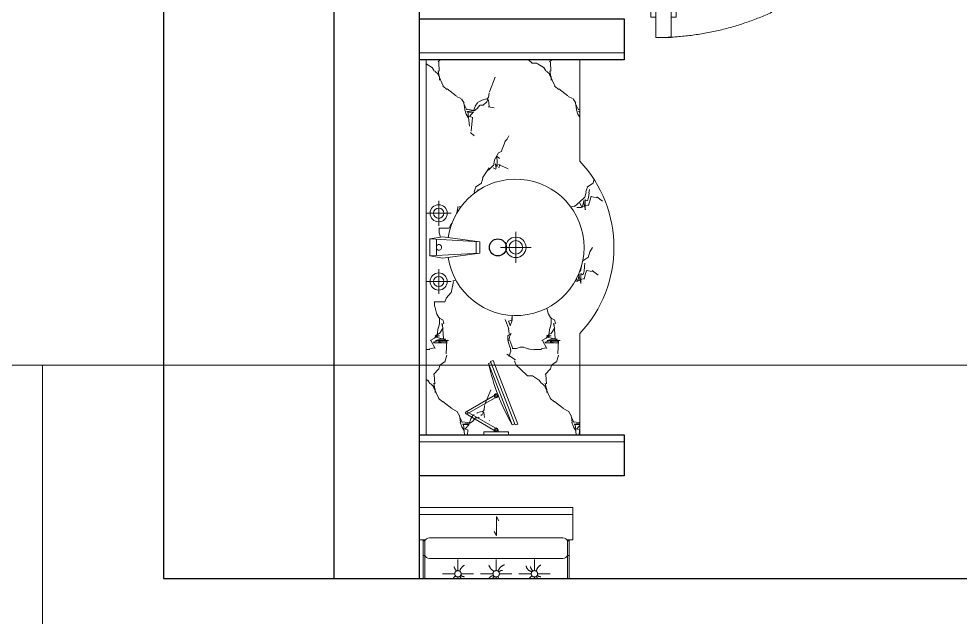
# Model space of a CAD drawing. Header units: millimetres. Extents: x 3162 to 221128, y -144913 to 11496.
# Drawn here: x 37619 to 40378, y -39671 to -37917 of the extents above; entities that cross this region are included whole.
import ezdxf
from ezdxf.xclip import XClip

# ---------------------------------------------------------------- set-up
doc = ezdxf.new("R2010")
doc.units = ezdxf.units.MM
doc.header["$LTSCALE"] = 10
doc.header["$XCLIPFRAME"] = 2
for name, pattern in [('ACAD_ISO03W100', [30, 12, -18]), ('DASH', [8.89, 6.35, -2.54]), ('DOTE', [61.468, 50.8, -5.08, 0.508, -5.08]), ('HIDDEN', [9.525, 6.35, -3.175])]:
    doc.linetypes.add(name, pattern=pattern)
for name, color, linetype, lineweight in [('Drawing【图框、表格】', 150, 'Continuous', 0), ('FC-Doorsill【门槛线】', 8, 'Continuous', 0), ('FF-Complete【墙体完成线】', 6, 'Continuous', 0), ('FF-Door【门】', 51, 'Continuous', 0), ('FF-FIXT【洁具】', 31, 'Continuous', 0), ('FF-MT【门套】', 20, 'Continuous', 0), ('FF-【活动成品家具】', 51, 'Continuous', 0), ('Hidden【虚线】', 136, 'DASH', 0)]:
    doc.layers.add(name, color=color, linetype=linetype, lineweight=lineweight)
for name, color, linetype in [('SYMBOL【符号】', 136, 'Continuous'), ('WALL_NEW【新建墙体】', 4, 'Continuous'), ('WALL【墙体】', 7, 'Continuous')]:
    doc.layers.add(name, color=color, linetype=linetype)

# ---------------------------------------------------------------- blocks, each defined once
blk = doc.blocks.new('贵妃椅22')
for p, q in [((100, 0), (100, 600)), ((100, 600), (228.7, 600)), ((127.1, 600), (127.1, 0)), ((228.7, 600), (228.7, 585)), ((1350, 600), (1223.7, 600)), ((1223.7, 585), (1223.7, 600)), ((1322.9, 600), (1322.9, 0)), ((1350, 0), (1350, 600)), ((228.7, 585), (228.7, 585)), ((228.7, 585), (825, 585)), ((228.7, 585), (228.7, 576)), ((234, 579), (287.5, 579)), ((244.8, 579), (825, 579)), ((1223.7, 585), (825, 585)), ((1164.9, 579), (825, 579)), ((1218.4, 579), (1164.9, 579)), ((1223.7, 585), (1223.7, 585)), ((1223.7, 585), (1223.7, 576)), ((243.4, 15), (825, 15)), ((244.8, 21), (825, 21)), ((1164.9, 21), (825, 21)), ((1223.7, 15), (825, 15)), ((1218.2, 21), (1164.9, 21)), ((1223.7, 24), (1223.7, 15)), ((1223.7, 15), (1223.7, 0)), ((100, 0), (228.7, 0)), ((1350, 0), (1223.7, 0))]:
    blk.add_line(p, q)
at = {"color": 8, "ltscale": 150}
for p, q in [((220.9, 39.5), (220.9, 560.5)), ((300.9, 39.5), (300.9, 560.5)), ((1151.5, 39.5), (1151.5, 560.5)), ((1231.6, 39.5), (1231.6, 560.5)), ((158.9, 307.5), (142.9, 298.6)), ((142.9, 298.6), (208.4, 298.6)), ((208.4, 298.6), (192.4, 289.7)), ((1256.3, 307.5), (1240.3, 298.6)), ((1240.3, 298.6), (1314.6, 298.6)), ((1314.6, 298.6), (1298.6, 289.7))]:
    blk.add_line(p, q, dxfattribs=at)
at = {"color": 8, "linetype": 'HIDDEN', "ltscale": 150}
for p, q in [((361.2, 462), (361.2, 510.4)), ((543.7, 462), (543.7, 510.4)), ((726.2, 462), (726.2, 510.4)), ((908.7, 462), (908.7, 510.4)), ((1091.2, 462), (1091.2, 510.4)), ((348.7, 449.5), (304.9, 449.5)), ((373.7, 449.5), (424.7, 449.5)), ((531.2, 449.5), (484.8, 449.5)), ((556.2, 449.5), (607.2, 449.5)), ((713.7, 449.5), (667.3, 449.5)), ((738.7, 449.5), (789.8, 449.5)), ((896.2, 449.5), (845.2, 449.5)), ((921.2, 449.5), (967.6, 449.5)), ((1078.7, 449.5), (1027.7, 449.5)), ((1103.7, 449.5), (1147.6, 449.5)), ((361.2, 437), (361.2, 388.8)), ((543.7, 437), (543.7, 388.8)), ((726.2, 437), (726.2, 388.8)), ((908.7, 437), (908.7, 388.8)), ((1091.2, 437), (1091.2, 388.8)), ((361.2, 312.5), (361.2, 360.8)), ((543.7, 312.5), (543.7, 360.8)), ((726.2, 312.5), (726.2, 360.8)), ((908.7, 312.5), (908.7, 360.8)), ((1091.2, 312.5), (1091.2, 360.8)), ((348.7, 300), (304.9, 300)), ((373.7, 300), (424.7, 300)), ((531.2, 300), (484.8, 300)), ((556.2, 300), (607.2, 300)), ((713.7, 300), (667.3, 300)), ((738.7, 300), (789.8, 300)), ((896.2, 300), (845.2, 300)), ((921.2, 300), (967.6, 300)), ((1078.7, 300), (1027.7, 300)), ((1103.7, 300), (1147.6, 300)), ((361.2, 287.5), (361.2, 239.1)), ((543.7, 287.5), (543.7, 239.1)), ((726.2, 287.5), (726.2, 239.1)), ((908.7, 287.5), (908.7, 239.1)), ((1091.2, 287.5), (1091.2, 239.1)), ((361.2, 163), (361.2, 211.2)), ((543.7, 163), (543.7, 211.2)), ((726.2, 163), (726.2, 211.2)), ((908.7, 163), (908.7, 211.2)), ((1091.2, 163), (1091.2, 211.2)), ((348.7, 150.5), (304.9, 150.5)), ((373.7, 150.5), (424.7, 150.5)), ((531.2, 150.5), (484.8, 150.5)), ((556.2, 150.5), (607.2, 150.5)), ((713.7, 150.5), (667.3, 150.5)), ((738.7, 150.5), (789.8, 150.5)), ((896.2, 150.5), (845.2, 150.5)), ((921.2, 150.5), (967.6, 150.5)), ((1078.7, 150.5), (1027.7, 150.5)), ((1103.7, 150.5), (1147.6, 150.5)), ((361.2, 138), (361.2, 89.6)), ((543.7, 138), (543.7, 89.6)), ((724.6, 138), (724.6, 89.6)), ((908.7, 138), (908.7, 89.6)), ((1091.2, 138), (1091.2, 89.6))]:
    blk.add_line(p, q, dxfattribs=at)
at = {"linetype": 'HIDDEN', "ltscale": 150}
for p, q in [((228.7, 24), (228.7, 15)), ((243.4, 15), (228.7, 15)), ((228.7, 15), (228.7, 0)), ((234.2, 21), (287.5, 21))]:
    blk.add_line(p, q, dxfattribs=at)
for points in [[(234.2, 585), (234.2, 585), (287.5, 585)], [(1218.2, 585), (1218.2, 585), (1164.9, 585)], [(1164.9, 15), (1164.9, 15), (1218.2, 15)]]:
    blk.add_lwpolyline(points)
blk.add_lwpolyline([(287.5, 15), (287.5, 15), (234.2, 15)], dxfattribs=at)
at = {"color": 8, "linetype": 'HIDDEN', "ltscale": 150}
for centre in [(361.2, 449.5), (543.7, 449.5), (726.2, 449.5), (908.7, 449.5), (1091.2, 449.5), (361.2, 300), (543.7, 300), (726.2, 300), (908.7, 300), (1091.2, 300), (361.2, 150.5), (543.7, 150.5), (726.2, 150.5), (908.7, 150.5), (1091.2, 150.5)]:
    blk.add_circle(centre, 12.5, dxfattribs=at)
at = {"color": 8, "ltscale": 150}
for centre, start, end in [((241, 560.1), 110.2225, 178.8395), ((280.7, 560.1), 1.1605, 69.7775), ((1171.7, 560.1), 110.2225, 178.8395), ((1211.4, 560.1), 1.1605, 69.7775), ((1171.7, 39.9), 181.1605, 249.7775), ((1211.4, 39.9), 290.2225, 358.8395)]:
    blk.add_arc(centre, 20.1, start, end, dxfattribs=at)
for centre, radius, start, end in [((235.4, 582), 3.24, 111.9991, 248.0009), ((287.1, 582), 3.03, 278.6164, 81.3836), ((1165.4, 582), 3.03, 98.6164, 261.3836), ((1217, 582), 3.24, 291.9991, 68.0009), ((1216.6, 18), 3.38, 297.5622, 62.4378)]:
    blk.add_arc(centre, radius, start, end)
at = {"color": 8, "linetype": 'HIDDEN', "ltscale": 150}
for centre, radius, start, end in [((293.3, 410.9), 75.5, 38.7826, 66.1947), ((390, 458.6), 25.2, 96.8606, 173.3873), ((508.5, 454), 25.2, 6.6127, 83.1394), ((665.5, 423.9), 60.6, 33.1364, 67.7212), ((754.6, 458.7), 25.2, 96.8606, 173.3873), ((943.9, 454), 25.2, 96.8606, 173.3873), ((364.3, 403.1), 44.6, 109.3862, 160.2225), ((364.4, 426.8), 19.7, 131.0371, 180.2276), ((390.7, 435.6), 32.3, 100.3351, 132.5443), ((361.9, 413), 31.4, 26.9285, 71.7471), ((507.7, 431), 32.3, 45.2011, 79.6649), ((591.1, 430.5), 47.7, 110.1645, 149.5653), ((728.8, 403.3), 44.4, 108.8945, 160.2612), ((728.9, 427), 19.6, 130.1019, 180.3339), ((755.4, 435.7), 32.3, 100.3351, 132.3103), ((730.6, 412), 31.4, 26.9285, 78.7298), ((861.3, 430.5), 47.7, 30.4347, 69.8355), ((944.7, 431), 32.3, 100.3351, 134.7989), ((1099.3, 400.2), 44.6, 112.3044, 160.21), ((1042.3, 432.3), 47.7, 33.0642, 69.8355), ((1093.3, 407.1), 35.9, 28.5639, 77.2041), ((1125.7, 432.7), 32.3, 100.3351, 134.7989), ((536.6, 408.3), 31.4, 101.2702, 153.0715), ((533.6, 422.1), 20.2, 0.0573, 44.8765), ((534.1, 398.4), 44.6, 19.79, 67.6956), ((918.3, 398.4), 44.6, 112.3044, 160.21), ((918.9, 422.1), 20.2, 135.1235, 179.9427), ((915.8, 408.3), 31.4, 26.9285, 78.7298), ((1099.9, 423.8), 20.2, 135.1235, 179.9427), ((392.6, 307.9), 25.2, 96.8606, 173.3873), ((510.9, 306.9), 25.2, 6.6127, 83.1394), ((758.3, 307.5), 25.2, 96.8606, 173.3873), ((941.5, 306.9), 25.2, 96.8606, 173.3873), ((1059.2, 307.5), 25.2, 6.6127, 83.1394), ((310, 284.5), 47.7, 30.4347, 69.8355), ((393.4, 284.9), 32.3, 100.3351, 134.7989), ((510.1, 283.9), 32.3, 45.2011, 79.6649), ((593.5, 283.5), 47.7, 110.1645, 149.5653), ((675.7, 284), 47.7, 30.4347, 69.8355), ((759, 284.5), 32.3, 100.3351, 134.7989), ((858.9, 283.5), 47.7, 30.4347, 69.8355), ((942.3, 283.9), 32.3, 100.3351, 134.7989), ((1058.4, 284.5), 32.3, 45.2011, 79.6649), ((1141.8, 284), 47.7, 110.1645, 149.5653), ((367, 252.4), 44.6, 112.3044, 160.21), ((367.5, 276), 20.2, 135.1235, 179.9427), ((364.5, 262.2), 31.4, 26.9285, 78.7298), ((539, 261.3), 31.4, 101.2702, 153.0715), ((535.9, 275), 20.2, 0.0573, 44.8765), ((536.5, 251.4), 44.6, 19.79, 67.6956), ((732.6, 251.9), 44.6, 112.3044, 160.21), ((733.2, 275.6), 20.2, 135.1235, 179.9427), ((730.2, 261.8), 31.4, 26.9285, 78.7298), ((915.9, 251.4), 44.6, 112.3044, 160.21), ((916.5, 275), 20.2, 135.1235, 179.9427), ((913.5, 261.3), 31.4, 26.9285, 78.7298), ((1087.3, 261.8), 31.4, 101.2702, 153.0715), ((1084.2, 275.6), 20.2, 0.0573, 44.8765), ((1084.8, 251.9), 44.6, 19.79, 67.6956), ((295.9, 101.3), 82.6, 44.6784, 65.6546), ((396.1, 155.2), 25.2, 96.8606, 173.3873), ((396.9, 132.2), 32.3, 100.3351, 134.7989), ((511.2, 157.6), 25.2, 6.6127, 83.1394), ((510.4, 134.6), 32.3, 45.2011, 79.6649), ((593.8, 134.1), 47.7, 110.1645, 149.5653), ((678.1, 132.3), 47.7, 34.4668, 69.8355), ((760.7, 155.8), 25.2, 96.8606, 173.3873), ((761.5, 132.8), 32.3, 100.3351, 134.7989), ((858.7, 134.1), 47.7, 30.4347, 69.8355), ((941.3, 157.6), 25.2, 96.8606, 173.3873), ((942, 134.6), 32.3, 100.3351, 134.7989), ((1044.2, 137), 44.5, 30.4146, 70.5571), ((1125.2, 157.6), 25.2, 96.8606, 173.3873), ((1127.3, 130.8), 36.2, 101.2816, 134.234), ((370.5, 99.7), 44.6, 112.3044, 160.21), ((366.9, 124.2), 16.1, 119.5243, 182.9039), ((361.2, 103.8), 40.3, 29.8041, 75.717), ((539.2, 111.9), 31.4, 101.2702, 153.0715), ((536.2, 125.7), 20.2, 0.0573, 44.8765), ((536.8, 102), 44.6, 19.79, 67.6956), ((735.1, 100.2), 44.6, 112.9635, 160.21), ((735.7, 123.9), 20.2, 135.1235, 179.9427), ((727.1, 105.5), 38.5, 29.3365, 76.332), ((915.6, 102), 44.6, 112.3044, 160.21), ((916.2, 125.7), 20.2, 135.1235, 179.9427), ((913.2, 111.9), 31.4, 26.9285, 78.7298), ((1099.6, 102), 44.6, 114.1123, 160.21), ((1098.7, 126), 18.8, 134.7158, 180.8182), ((1098.2, 112.8), 30.1, 26.3241, 84.5443), ((241, 39.9), 20.1, 181.1605, 249.7775), ((280.7, 39.9), 20.1, 290.2225, 358.8395)]:
    blk.add_arc(centre, radius, start, end, dxfattribs=at)
at = {"linetype": 'HIDDEN', "ltscale": 150}
for centre, radius, start, end in [((235.8, 18), 3.38, 117.5622, 242.4378), ((287, 18), 3.04, 279.6337, 80.3663), ((1165.4, 18), 3.04, 99.6337, 260.3663)]:
    blk.add_arc(centre, radius, start, end, dxfattribs=at)
blk = doc.blocks.new('洗手台40')
at = {"color": 8}
for p, q in [((194.8, 336.5), (194.8, 263.5)), ((231.3, 300), (158.3, 300)), ((-31.3, 245.1), (-31.3, 154.9)), ((182.2, 231.4), (74.6, 216.7)), ((221.1, 225), (74.6, 216.7)), ((221.1, 225), (182.2, 231.4)), ((201.4, 223.9), (201.4, 200)), ((221.1, 225), (221.1, 200)), ((13.8, 200), (-76.3, 200)), ((74.6, 216.7), (74.6, 200)), ((74.6, 183.3), (74.6, 200)), ((84.7, 217.2), (84.7, 200)), ((84.7, 182.8), (84.7, 200)), ((201.4, 176.1), (201.4, 200)), ((221.1, 175), (221.1, 200)), ((221.1, 175), (74.6, 183.3)), ((182.2, 168.6), (74.6, 183.3)), ((221.1, 175), (182.2, 168.6)), ((194.8, 136.5), (194.8, 63.5)), ((231.3, 100), (158.3, 100))]:
    blk.add_line(p, q, dxfattribs=at)
for centre, radius in [((194.8, 300), 25), ((194.8, 300), 15), ((-31.3, 200), 30), ((-31.3, 200), 20), ((194.8, 100), 25), ((194.8, 100), 15)]:
    blk.add_circle(centre, radius, dxfattribs=at)
blk.add_arc((-31.3, 200), 200, 8.4238, 351.5762)
for centre, start, end in [((194, 201.2), 350.5252, 189.4748), ((194, 198.8), 170.5252, 9.4748)]:
    blk.add_arc(centre, 7.19, start, end, dxfattribs=at)
blk = doc.blocks.new('刮须镜平面')
at = {"color": 0, "ltscale": 0.4}
for p, q in [((-118.2, 1.9), (-68.3, 88.4)), ((-61.6, 84.6), (-111.6, -1.9)), ((-68.3, 84.6), (-18.3, -1.9)), ((-11.7, 1.9), (-61.6, 88.4)), ((-9.2, 36.5), (0, 36.5)), ((-9.2, -36.5), (-9.2, 36.5)), ((0, 36.5), (0, -36.5)), ((-218.4, 9.3), (-215.7, 16.4)), ((-32.2, -63), (-218.4, 9.3)), ((-215.7, 16.4), (-29.4, -55.8)), ((-212.1, 15), (-209.3, 22.2)), ((-209.3, 22.2), (-30.2, -47.3)), ((-122.3, -3.3), (-120.3, 2.1)), ((-9.2, 5.8), (-15, 5.8)), ((-111.6, -7.5), (-109.5, -2.1)), ((-9.2, -5.8), (-15, -5.8)), ((-33, -54.4), (-30.2, -47.3)), ((0, -36.5), (-9.2, -36.5)), ((-29.4, -55.8), (-32.2, -63))]:
    blk.add_line(p, q, dxfattribs=at)
for centre in [(-64.9, 86.5), (-114.9, 0), (-15, 0)]:
    blk.add_circle(centre, 3.07, dxfattribs=at)
for centre, radius, start, end in [((-64.9, 86.5), 3.84, 30, 210), ((-64.9, 86.5), 3.84, 330, 150), ((-335.4, -568.2), 603.7, 59.6373, 77.9472), ((-114.9, 0), 5.76, 338.7922, 158.7922), ((-114.9, 0), 3.84, 150, 330), ((-15, 0), 5.76, 90, 270), ((-15, 0), 3.84, 210, 30)]:
    blk.add_arc(centre, radius, start, end, dxfattribs=at)
blk = doc.blocks.new('门套线03')
at = {"ltscale": 100}
blk.add_lwpolyline([(60, 0), (60, 19.7, -0.339185), (56.6, 23.1), (42, 23.1, -0.360475), (38.5, 19.7), (29.2, 19.7, 0.137802), (14.5, 14.7, -0.16589), (3.4, 11.9), (3.4, 8.7), (0, 8.7), (0, 0)], format="xyb", close=True, dxfattribs=at)
blk = doc.blocks.new('HL_Door_Hinge')
at = {"color": 0, "linetype": 'DOTE', "ltscale": 0.04}
for p, q in [((-4, 3), (4, 3)), ((0, -1), (0, 7))]:
    blk.add_line(p, q, dxfattribs=at)
at = {"color": 0, "linetype": 'DASH', "ltscale": 5}
for p, q in [((-2, -26), (-2, 0.8)), ((-0.5, -26), (-0.5, 0)), ((0.5, -26), (0.5, 0)), ((2, -26), (2, 0.8)), ((-0.5, -26), (-2, -26)), ((0.5, -26), (2, -26))]:
    blk.add_line(p, q, dxfattribs=at)
for radius in [3, 2]:
    blk.add_circle((0, 3), radius, dxfattribs=at)
blk = doc.blocks.new('HL_Door_Seal')
at = {"color": 0}
for p, q in [((5, 0), (-5, 0)), ((-1, 6), (-0.5, 6.5)), ((-1, 6), (-0.5, 6)), ((-1, 5.5), (-0.5, 6)), ((-1, 5.5), (-0.5, 5.5)), ((-1, 5), (-0.5, 5.5)), ((-1, 4.5), (-0.5, 5)), ((-1, 5), (-0.5, 5)), ((-1, 4.5), (-0.5, 4.5)), ((-1, 4), (-0.5, 4.5)), ((-1, 4), (-0.5, 4)), ((-1, 3.5), (-0.5, 4)), ((-1, 3.5), (-0.5, 3.5)), ((-1, 3), (-0.5, 3.5)), ((-1, 3), (-0.5, 3)), ((-1, 2.5), (-0.5, 3)), ((-1, 2.5), (-0.5, 2.5)), ((-1, 2), (-0.5, 2.5)), ((-1, 2), (-0.5, 2)), ((-1, 1.5), (-0.5, 2)), ((-1, 1.5), (-0.5, 1.5)), ((-1, 1), (-0.5, 1.5)), ((-1, 1), (-0.5, 1)), ((-1, 0.5), (-0.5, 1)), ((-1, 0.5), (-0.5, 0.5)), ((-1, 0), (-0.5, 0.5)), ((-0.5, 6.5), (0.5, 6.5)), ((1, 6), (0.5, 6.5)), ((1, 6), (0.5, 6)), ((1, 5.5), (0.5, 6)), ((1, 5.5), (0.5, 5.5)), ((1, 5), (0.5, 5.5)), ((1, 5), (0.5, 5)), ((1, 4.5), (0.5, 5)), ((1, 4.5), (0.5, 4.5)), ((1, 4), (0.5, 4.5)), ((1, 4), (0.5, 4)), ((1, 3.5), (0.5, 4)), ((1, 3.5), (0.5, 3.5)), ((1, 3), (0.5, 3.5)), ((1, 3), (0.5, 3)), ((1, 2.5), (0.5, 3)), ((1, 2.5), (0.5, 2.5)), ((1, 2), (0.5, 2.5)), ((1, 2), (0.5, 2)), ((1, 1.5), (0.5, 2)), ((1, 1.5), (0.5, 1.5)), ((1, 1), (0.5, 1.5)), ((1, 1), (0.5, 1)), ((1, 0.5), (0.5, 1)), ((1, 0.5), (0.5, 0.5)), ((1, 0), (0.5, 0.5))]:
    blk.add_line(p, q, dxfattribs=at)
blk.add_lwpolyline([(-3.9, -1, 0.774597), (3.9, -1)], format="xyb", close=True, dxfattribs=at)
blk.add_arc((0, 0), 5, 180, 0.0005, dxfattribs=at)
blk = doc.blocks.new('门把手02')
at = {"color": 250}
for p, q in [((-13.5, 32.2), (-13.5, 40.9)), ((12.9, 32.2), (-13.5, 32.2)), ((-9.4, 14.6), (-9.4, 32.2)), ((9.4, 14.6), (9.4, 32.2)), ((-30.4, 14.6), (-15.2, 14.6)), ((-30.4, 0), (-30.4, 14.6)), ((30.4, 0), (-30.4, 0)), ((-15.2, 14.6), (19.6, 14.6)), ((-15.2, 14.6), (19.6, 14.6)), ((19.6, 14.6), (30.4, 14.6)), ((30.4, 14.6), (30.4, 0))]:
    blk.add_line(p, q, dxfattribs=at)
at = {"color": 250, "extrusion": (0, 0, -1)}
for centre, major_axis, start_param, end_param in [((23.4, -64.1), (-0.1, 120), -0.233047, 0.306451), ((-1.3, 40.9), (-8.59, 8.59), 5.497787, 6.813202), ((12.9, 37.2), (3.58, 3.58), 2.124304, 2.356194), ((33.8, -51.4), (0, 86), -0.231441, 0.114669), ((79.3, 368.4), (-0.1, 336.3), 3.005111, 3.247916), ((107.8, 189.2), (1.8, 147), 3.194781, 3.464277), ((105.2, 172), (-91.7, 91.7), 3.813778, 3.981187), ((122.5, 24), (-13.7, 13.7), 0.647464, 1.248663), ((124, 43.6), (5.92, 5.92), 1.238085, 2.228964), ((130.6, 40.4), (-0.729, 0.729), 1.325662, 2.819982)]:
    blk.add_ellipse(centre, major_axis=major_axis, ratio=1, start_param=start_param, end_param=end_param, dxfattribs=at)
blk = doc.blocks.new('hld_1_819.978_250_门把手02_门套线03_45_0_0_3_40_0_1_1')
at = {"layer": 'FC-Doorsill【门槛线】'}
for p, q in [((-0.5, 0.1389), (0.5, 0.1389)), ((-0.5, -0.1389), (0.5, -0.1389))]:
    blk.add_line(p, q, dxfattribs=at)
at = {"layer": 'FF-Door【门】'}
blk.add_lwpolyline([(-0.4528, 0.1389), (-0.4028, 0.1389), (-0.4028, 1.0444), (-0.4528, 1.0444)], close=True, dxfattribs=at)
at = {"layer": 'FF-Door【门】', "color": 250, "linetype": 'ACAD_ISO03W100', "ltscale": 0.104167}
blk.add_lwpolyline([(-0.4528, 0.1389), (0.4528, 0.1389), (0.4528, 0.0889), (-0.4528, 0.0889)], close=True, dxfattribs=at)
at = {"layer": 'FF-Door【门】', "color": 8, "linetype": 'HIDDEN', "ltscale": 60}
blk.add_arc((-0.4528, 0.1389), 0.9056, 0, 90, dxfattribs=at)
at = {"layer": 'FF-MT【门套】', "color": 250}
for p, q in [((-0.4689, 0.1256), (-0.5, 0.0922)), ((-0.4689, 0.0922), (-0.5, 0.1256)), ((0.4689, 0.1256), (0.5, 0.0922)), ((0.4689, 0.0922), (0.5, 0.1256)), ((-0.5, -0.0922), (-0.4689, -0.1256)), ((-0.5, -0.1256), (-0.4689, -0.0922)), ((0.5, -0.0922), (0.4689, -0.1256)), ((0.5, -0.1256), (0.4689, -0.0922))]:
    blk.add_line(p, q, dxfattribs=at)
for points in [[(-0.5, 0.1389), (-0.4689, 0.1389), (-0.4689, 0.1256), (-0.5, 0.1256)], [(-0.4689, 0.1256), (-0.4689, 0.0922), (-0.5, 0.0922), (-0.5, 0.1256)], [(-0.4689, 0.1389), (-0.4556, 0.1389), (-0.4556, -0.1389), (-0.4689, -0.1389)], [(0.4689, 0.1389), (0.4556, 0.1389), (0.4556, -0.1389), (0.4689, -0.1389)], [(0.5, 0.1389), (0.4689, 0.1389), (0.4689, 0.1256), (0.5, 0.1256)], [(0.4689, 0.1256), (0.4689, 0.0922), (0.5, 0.0922), (0.5, 0.1256)], [(-0.5, -0.0922), (-0.5, -0.1256), (-0.4689, -0.1256), (-0.4689, -0.0922)], [(0.5, -0.0922), (0.5, -0.1256), (0.4689, -0.1256), (0.4689, -0.0922)], [(-0.5, -0.1389), (-0.4689, -0.1389), (-0.4689, -0.1256), (-0.5, -0.1256)], [(0.5, -0.1389), (0.4689, -0.1389), (0.4689, -0.1256), (0.5, -0.1256)]]:
    blk.add_lwpolyline(points, close=True, dxfattribs=at)
at = {"layer": 'FF-MT【门套】'}
for points in [[(-0.5, 0.1389), (-0.4556, 0.1389), (-0.4556, 0.0833), (-0.4444, 0.0833), (-0.4444, -0.1389), (-0.5, -0.1389)], [(0.5, 0.1389), (0.4556, 0.1389), (0.4556, 0.0833), (0.4444, 0.0833), (0.4444, -0.1389), (0.5, -0.1389)]]:
    blk.add_lwpolyline(points, close=True, dxfattribs=at)
at = {"layer": 'FF-Door【门】', "color": 250, "yscale": 0.001111138856807, "zscale": 0.001111138856807}
for name, p, xscale, rotation in [('门把手02', (-0.4528, 0.9444), -0.001111138856807, 90.00000000000593), ('门把手02', (-0.4028, 0.9444), 0.001111138856807, 270.0000000000178), ('HL_Door_Seal', (-0.45, 0.0833), 0.001111138856807, 180.0000000000119), ('HL_Door_Seal', (0.45, 0.0833), -0.001111138856807, 180)]:
    blk.add_blockref(name, p, dxfattribs=dict(at, xscale=xscale, rotation=rotation))
at = {"layer": 'FF-Door【门】', "color": 250, "zscale": 0.001111138856807}
for name, p, xscale, yscale in [('门把手02', (0.3556, 0.1389), -0.001111138856807, 0.001111138856807), ('HL_Door_Hinge', (-0.4542, 0.1389), 0.001111138856807, 0.001111138856807), ('门把手02', (0.3556, 0.0889), -0.001111138856807, -0.001111138856807)]:
    blk.add_blockref(name, p, dxfattribs=dict(at, xscale=xscale, yscale=yscale))
at = {"layer": 'FF-MT【门套】', "zscale": 0.001111138856807}
for p, xscale, yscale in [((-0.4556, 0.1389), -0.001111138856807, 0.001111138856807), ((0.4556, 0.1389), 0.001111138856807, 0.001111138856807), ((-0.4444, -0.1389), -0.001111138856807, -0.001111138856807), ((0.4444, -0.1389), 0.001111138856807, -0.001111138856807)]:
    blk.add_blockref('门套线03', p, dxfattribs=dict(at, xscale=xscale, yscale=yscale))
blk = doc.blocks.new('海龙_08065890')
at = {"layer": 'FF-FIXT【洁具】'}
h = blk.add_hatch(dxfattribs=at)
h.set_pattern_fill('AA大理石深SC800', color=8, scale=700, pattern_type=2)
h.set_pattern_definition([(177.769103, (2551836.143, -1670125.253), (-700.00002183, -2.69e-05), [40.03034, -8366.3405]), (28.1136392, (2551816.143, -1670087.855), (700.0000028, 327.23196765), [26.45461, -5529.00824]), (76.6298055, (2551816.14, -1670034.874), (-1.05e-05, 327.2319275), [14.41496, -3012.71901]), (106.992819, (2551819.48, -1670011.5), (6.7e-06, 327.2319222), [11.40566, -2383.78875]), (21.8355897, (2551816.143, -1669988.127), (699.99999517, 327.2319006), [25.13679, -5253.58526]), (17.3096175, (2551819.48, -1669981.89), (700.0000145, 327.231969), [10.47438, -2189.14444]), (162.690382, (2551796.14, -1670123.69), (-700.0000325, 327.231908), [20.94876, -2178.67006]), (125.490837, (2551776.14, -1670117.46), (-4.3e-05, 327.231901), [17.22434, -1188.48149]), (162.690382, (2551766.14, -1670103.44), (-700.0000325, 327.231908), [10.47438, -2189.14444]), (136.925518, (2551756.14, -1670100.32), (-2e-05, 327.23191), [22.8165, -935.47517]), (3.3442344, (2551712.81, -1670086.297), (700.000013, 4.667e-05), [26.71214, -5582.84048]), (10.5914065, (2551696.14, -1670089.41), (1400.000031, 327.2319727), [16.95554, -3543.70772]), (0, (2551686.14, -1670089.4), (700, 327.23194), [10, -689.99994]), (103.370194, (2551816.14, -1670087.855), (-5.48e-05, 327.2319113), [14.41489, -3012.71901]), (90, (2551812.8, -1670073.8), (700, -4e-14), [10.90773, -316.32419]), (90, (2551812.8, -1670062.9), (700, -4e-14), [10.90773, -316.32419]), (78.995121, (2551812.81, -1670052.015), (-2.72e-05, 327.2319559), [17.46185, -3649.52189]), (90, (2551816.14, -1670000.6), (700, -4e-14), [12.46598, -314.76592]), (6.6658365, (2551806.14, -1669983.45), (699.9999705, 1.27e-05), [13.42411, -2805.63262]), (160.679045, (2551806.14, -1669983.45), (-699.9999937, 327.231933), [14.12908, -2952.97835]), (47.485996, (2551522.81, -1670189.14), (700.0000005, 654.4639248), [14.79793, -3092.76646]), (6.1571803, (2551532.81, -1670178.233), (2800.00001973, 327.23192843), [43.58473, -9109.2134]), (31.9352432, (2551576.14, -1670173.56), (699.9999716, 327.2319319), [11.78345, -2462.74511]), (19.3209546, (2551586.14, -1670167.325), (699.999996, 327.2319281), [14.12908, -2952.97835]), (8.8568723, (2551599.48, -1670162.65), (699.9999635, 5.46e-05), [20.24134, -2105.10111]), (30.29957, (2551619.476, -1670159.534), (700.0000166, 327.2319738), [15.44284, -3227.55244]), (61.8626245, (2551632.81, -1670151.74), (-3.7e-05, 327.231936), [14.13664, -1470.21231]), (52.9473395, (2551639.476, -1670139.277), (700.00000455, 981.6958246), [33.192334, -6937.19747]), (51.263996, (2551659.476, -1670112.79), (699.999997, 981.6958529), [15.98128, -3340.08304]), (25.054876, (2551669.48, -1670100.32), (700, -3e-06), [36.79571, -735.91427]), (47.485996, (2551702.81, -1670084.74), (700.0000005, 654.4639248), [14.79793, -3092.76646]), (31.9352432, (2551712.81, -1670073.83), (699.9999716, 327.2319319), [11.78345, -2462.74511]), (56.6470201, (2551722.81, -1670067.598), (700.0000012, 981.6958188), [24.25143, -5068.55181]), (90, (2551736.14, -1670047.34), (700, -4e-14), [15.582476, -311.64945]), (47.485996, (2551736.14, -1670031.76), (700.0000005, 654.4639248), [29.59586, -3077.96853]), (47.485996, (2551756.14, -1670009.94), (700.0000005, 654.4639248), [14.79793, -3092.76646]), (19.3209546, (2551766.14, -1669999.035), (699.999996, 327.2319281), [14.12908, -2952.97835]), (56.2378233, (2551779.476, -1669994.36), (699.99996254, 981.69585345), [29.98968, -6267.84088]), (25.054876, (2551599.48, -1670168.88), (700, -3e-06), [14.71827, -757.99171]), (80.6556929, (2551596.143, -1670189.14), (2.62e-05, 327.2319152), [20.52967, -4290.69354]), (160.679045, (2551609.476, -1670193.816), (-699.9999937, 327.231933), [14.12908, -2952.97835]), (148.064756, (2551619.48, -1670200.05), (-699.999967, 327.2319416), [11.78345, -2462.74511]), (115.424913, (2551626.14, -1670214.07), (-700.000029, 1636.1597197), [15.52817, -3245.38277]), (103.370194, (2551629.476, -1670228.1), (-5.48e-05, 327.2319113), [14.41489, -3012.71901]), (144.961427, (2551636.14, -1670232.77), (-700.0000265, 654.4638884), [8.14233, -1701.74844]), (173.334163, (2551649.48, -1670234.33), (-699.9999705, 1.88e-05), [13.42411, -2805.63262]), (158.418473, (2551692.81, -1670251.47), (-4199.99999472, 1636.15974199), [46.60026, -9739.4493]), (78.995121, (2551606.14, -1670249.91), (-2.72e-05, 327.2319559), [17.46185, -3649.52189]), (4.4550498, (2551609.476, -1670232.77), (700.0000104, 4.37e-05), [20.0606, -4192.66778]), (154.945124, (2551629.48, -1670231.2), (-700, -9e-07), [7.35917, -765.35081]), (132.514004, (2551622.81, -1670228.1), (-699.9999993, 654.463926), [14.79793, -3092.76646]), (90, (2551612.8, -1670217.2), (700, -4e-14), [9.34949, -317.88246]), (142.076999, (2551612.81, -1670207.84), (-700.0000235, 654.463844), [12.67686, -2649.46857]), (125.490837, (2551602.8, -1670200.05), (-4.3e-05, 327.231901), [11.48294, -1194.22296]), (99.344307, (2551596.143, -1670190.7), (-2.57e-05, 327.2319152), [20.5296, -4290.69354]), (90, (2551592.8, -1670189.14), (700, -4e-14), [18.69897, -308.53291]), (136.925518, (2551592.8, -1670189.14), (-2e-05, 327.23191), [18.2532, -940.03847]), (70.3775316, (2551576.14, -1670186.02), (1.97e-05, 327.231914), [9.92593, -2074.51804]), (175.54495, (2551576.143, -1670186.024), (-700.0000158, -2.36e-05), [40.1212, -4172.60718]), (148.064756, (2552172.81, -1670262.38), (-699.999967, 327.2319416), [23.56697, -2450.96166]), (35.0385725, (2552132.81, -1670257.7), (700.000032, 654.463882), [8.14233, -1701.74844]), (6.6658365, (2552149.48, -1670257.7), (699.9999705, 1.27e-05), [13.42411, -2805.63262]), (162.690382, (2552139.48, -1670265.5), (-700.0000325, 327.231908), [10.47438, -2189.14444]), (64.5750864, (2552126.14, -1670293.54), (699.9999829, 1636.1597424), [31.05627, -3229.8546]), (0, (2552132.8, -1670257.7), (700, 327.23194), [16.666664, -683.33328]), (118.137375, (2552176.14, -1670268.61), (-2.2e-05, 327.231903), [7.06832, -1477.28063]), (157.435521, (2552206.143, -1670281.077), (-699.9999875, 327.23189523), [32.48693, -6789.76837]), (136.925518, (2552212.8, -1670287.3), (-2e-05, 327.23191), [9.1266, -949.16507]), (154.945124, (2552222.8, -1670291.99), (-700, -9e-07), [11.03872, -761.67126]), (49.4476465, (2552156.14, -1670263.94), (700.0000126, 981.6957893), [10.25416, -2143.11958]), (51.263996, (2551932.81, -1669995.92), (699.999997, 981.6958529), [15.98128, -3340.08304]), (136.925518, (2551932.8, -1669995.92), (-2e-05, 327.23191), [9.1266, -949.16507]), (176.655765, (2551926.143, -1669989.685), (-700.00001707, -1.59e-05), [26.71214, -5582.84048]), (106.992819, (2551899.48, -1669988.13), (6.7e-06, 327.2319222), [11.40566, -2383.78875]), (19.3209546, (2551882.81, -1669981.894), (699.999996, 327.2319281), [14.12908, -2952.97835]), (159.49524, (2551899.476, -1669988.127), (-700.0000066, 327.2319549), [17.79407, -3718.95475]), (180, (2551909.48, -1669988.13), (-700, 327.23194), [10, -689.99994]), (22.2465213, (2551872.81, -1669977.22), (700.0000198, 327.23192524), [28.8113, -6021.55701]), (6.6658365, (2551859.48, -1669978.78), (699.9999705, 1.27e-05), [13.42411, -2805.63262]), (52.1215557, (2552029.476, -1670240.563), (700.0000225, 981.6958277), [21.71596, -4538.63158]), (78.995121, (2552042.81, -1670223.42), (-2.72e-05, 327.2319559), [17.46185, -3649.52189]), (162.690382, (2552046.14, -1670206.28), (-700.0000325, 327.231908), [10.47438, -2189.14444]), (164.332014, (2552036.14, -1670203.165), (-1399.9999669, 327.2319563), [17.30988, -3617.75911]), (104.970339, (2552019.48, -1670198.49), (-3.98e-05, 327.2319457), [12.90394, -2696.92402]), (109.622468, (2552016.14, -1670186.02), (-1.74e-05, 327.231914), [9.92593, -2074.51804]), (90, (2552012.8, -1670176.7), (700, -4e-14), [12.46598, -314.76592]), (25.054876, (2552012.8, -1670179.8), (700, -3e-06), [14.71827, -757.99171]), (166.844039, (2552032.81, -1670184.47), (-699.999993, 327.2319035), [20.53905, -1417.1955]), (0, (2552022.8, -1670184.47), (700, 327.23194), [10, -689.99994]), (15.667986, (2552006.14, -1670189.14), (1399.9999669, 327.2319563), [17.30988, -3617.75911]), (180, (2552022.8, -1670189.14), (-700, 327.23194), [16.666664, -683.33328]), (180, (2552036.14, -1670189.14), (-700, 327.23194), [13.333334, -686.66661]), (61.8626245, (2552032.81, -1670195.37), (-3.7e-05, 327.231936), [7.06832, -1477.28063]), (162.690382, (2552042.81, -1670198.49), (-700.0000325, 327.231908), [10.47438, -2189.14444]), (173.334163, (2552056.14, -1670200.05), (-699.9999705, 1.88e-05), [13.42411, -2805.63262]), (171.143127, (2552066.14, -1670201.61), (-699.9999743, -6e-06), [10.12067, -2115.22178]), (13.15596, (2551876.14, -1670112.79), (699.999983, 327.2319595), [13.6927, -1424.04185]), (146.796701, (2551876.14, -1670112.787), (-1400.0000003, 981.6958516), [19.91878, -4163.01753]), (118.137375, (2551859.48, -1670101.88), (-2.2e-05, 327.231903), [14.13664, -1470.21231]), (90, (2551852.8, -1670101.9), (700, -4e-14), [12.46598, -314.76592]), (113.162745, (2551852.81, -1670101.88), (-3.44e-05, 327.2319177), [8.47434, -1771.13755]), (75.873987, (2551842.81, -1670120.578), (699.99999423, 2945.08749146), [27.31624, -5709.08807]), (90, (2551842.8, -1670120.6), (700, -4e-14), [18.69897, -308.53291]), (106.992819, (2551842.81, -1670101.88), (6.7e-06, 327.2319222), [11.40566, -2383.78875]), (90, (2551839.5, -1670128.4), (700, -4e-14), [37.397934, -289.83395]), (95.3136086, (2551839.476, -1670128.37), (-1.335e-05, 327.2319124), [35.99435, -7522.8223]), (83.5762835, (2551832.81, -1670122.136), (3.255e-05, 327.23196893), [29.79375, -6226.89452]), (90, (2551832.8, -1670122.14), (700, -4e-14), [9.34949, -317.88246]), (76.6298055, (2551832.81, -1670112.79), (-1.05e-05, 327.2319275), [14.41496, -3012.71901]), (103.370194, (2551836.14, -1670098.76), (-5.48e-05, 327.2319113), [14.41489, -3012.71901]), (90, (2551832.8, -1670111.2), (700, -4e-14), [26.490205, -300.7417]), (133.553349, (2552136.14, -1670246.796), (-700.0000129, 654.4639115), [19.35087, -4044.33463]), (169.408593, (2552152.81, -1670249.91), (-1400.000041, 327.2319161), [16.95554, -3543.70772]), (6.6658365, (2552126.14, -1670254.59), (699.9999705, 1.27e-05), [13.42411, -2805.63262]), (66.837255, (2552126.14, -1670254.59), (-2.94e-05, 327.231945), [8.47434, -1771.13755]), (148.064756, (2552129.48, -1670234.33), (-699.999967, 327.2319416), [35.35042, -2439.17821]), (164.332014, (2552099.476, -1670215.63), (-1399.9999669, 327.2319563), [17.30988, -3617.75911]), (122.690182, (2552082.81, -1670210.956), (-699.9999866, 981.6958593), [18.51521, -3869.68155]), (160.679045, (2552072.81, -1670195.37), (-699.9999937, 327.231933), [14.12908, -2952.97835]), (169.408593, (2552059.476, -1670190.7), (-1400.000041, 327.2319161), [16.95554, -3543.70772]), (133.553349, (2552042.81, -1670187.58), (-700.0000129, 654.4639115), [19.35087, -4044.33463]), (130.552353, (2552029.48, -1670173.56), (-700.000004, 981.6957954), [20.50832, -2132.86542]), (102.074477, (2552016.14, -1670157.976), (-2.5e-05, 327.2319044), [15.93501, -3330.41737]), (169.408593, (2552012.81, -1670142.393), (-1400.000041, 327.2319161), [33.91108, -3526.75218]), (139.920946, (2551979.476, -1670136.16), (-700.0000024, 654.46388085), [21.78204, -4552.44356]), (154.945124, (2551962.8, -1670122.14), (-700, -9e-07), [11.03872, -761.67126]), (90, (2551952.8, -1670117.46), (700, -4e-14), [29.606696, -297.62523]), (0, (2551939.48, -1670087.85), (700, 327.23194), [13.333334, -686.66661]), (14.9560981, (2551916.143, -1670094.088), (1399.9999853, 327.2319453), [24.15147, -5047.66192]), (31.9352432, (2551906.14, -1670100.32), (699.9999716, 327.2319319), [11.78345, -2462.74511]), (61.8626245, (2551899.48, -1670112.79), (-3.7e-05, 327.231936), [14.13664, -1470.21231]), (17.3096175, (2551889.48, -1670115.9), (700.0000145, 327.231969), [10.47438, -2189.14444]), (118.137375, (2551889.48, -1670115.9), (-2.2e-05, 327.231903), [7.06832, -1477.28063]), (4.4550498, (2551846.14, -1670112.787), (700.0000104, 4.37e-05), [40.1212, -4172.60718]), (51.263996, (2551836.14, -1670125.25), (699.999997, 981.6958529), [15.98128, -3340.08304]), (0, (2551889.48, -1670101.88), (700, 327.23194), [16.666664, -683.33328]), (166.844039, (2551889.48, -1670101.88), (-699.999993, 327.2319035), [13.6927, -1424.04185]), (171.143127, (2551876.14, -1670098.76), (-699.9999743, -6e-06), [20.24134, -2105.10111]), (142.076999, (2551856.14, -1670095.65), (-700.0000235, 654.463844), [12.67686, -2649.46857]), (118.137375, (2551846.14, -1670087.85), (-2.2e-05, 327.231903), [14.13664, -1470.21231]), (90, (2551819.5, -1670020.85), (700, -4e-14), [9.34949, -317.88246]), (171.143127, (2551849.48, -1669980.34), (-699.9999743, -6e-06), [10.12067, -2115.22178]), (154.945124, (2551859.48, -1669985), (-700, -9e-07), [11.03872, -761.67126]), (125.490837, (2551859.48, -1669985.01), (-4.3e-05, 327.231901), [11.48294, -1194.22296]), (0, (2551839.48, -1669975.66), (700, 327.23194), [13.333334, -686.66661]), (17.3096175, (2551829.48, -1669978.78), (700.0000145, 327.231969), [10.47438, -2189.14444])])
h.paths.add_polyline_path([(1665.7, 1790.3), (1663.6, 1805.9), (1670, 1844.8), (1695, 1844.8), (1695, 1855), (1595, 1855), (1595, 1843.5, -0.414214), (1620, 1818.5, -1), (1570, 1818.5, -0.414214), (1595, 1843.5), (1595, 1855), (1145, 1855), (1145, 1666.5), (1154.2, 1666.5), (1154.2, 1635.8), (1158.9, 1635.8), (1207.3, 1718, -0.57735), (1212.6, 1718), (1263.2, 1631.9), (1214.4, 1716.5), (1165.5, 1631.8, -0.510568), (1160, 1624.2), (1154.2, 1624.2), (1154.2, 1593.5), (1145, 1593.5), (1145, 1405), (1442.5, 1405, 0.19081), (1695, 1305), (1695, 1392.4, -0.929064)])
h.paths.add_polyline_path([(1363.4, 1639.3), (1177.2, 1567), (1174.4, 1574.2), (1178, 1575.6), (1175.2, 1582.7), (1175.2, 1582.7, -0.037577), (1256.6, 1622.5), (1257, 1628.9, -1), (1262.7, 1631.1), (1267.3, 1626.7, -0.03758), (1354.3, 1652.2), (1357.1, 1645), (1360.7, 1646.4)], flags=16)
h = blk.add_hatch(dxfattribs=at)
h.set_pattern_fill('AA大理石深SC800', color=8, scale=700, pattern_type=2)
h.set_pattern_definition([(177.769103, (2571652.35, -1700571.014), (-700.00002183, -2.69e-05), [40.03034, -8366.3405]), (28.1136392, (2571632.35, -1700533.616), (700.0000028, 327.23196765), [26.45461, -5529.00824]), (76.6298055, (2571632.35, -1700480.636), (-1.05e-05, 327.2319275), [14.41496, -3012.71901]), (106.992819, (2571635.68, -1700457.26), (6.7e-06, 327.2319222), [11.40566, -2383.78875]), (21.8355897, (2571632.35, -1700433.89), (699.99999517, 327.2319006), [25.13679, -5253.58526]), (17.3096175, (2571635.68, -1700427.66), (700.0000145, 327.231969), [10.47438, -2189.14444]), (162.690382, (2571612.35, -1700569.46), (-700.0000325, 327.231908), [20.94876, -2178.67006]), (125.490837, (2571592.35, -1700563.22), (-4.3e-05, 327.231901), [17.22434, -1188.48149]), (162.690382, (2571582.35, -1700549.2), (-700.0000325, 327.231908), [10.47438, -2189.14444]), (136.925518, (2571572.35, -1700546.08), (-2e-05, 327.23191), [22.8165, -935.47517]), (3.3442344, (2571529.018, -1700532.058), (700.000013, 4.667e-05), [26.71214, -5582.84048]), (10.5914065, (2571512.35, -1700535.174), (1400.000031, 327.2319727), [16.95554, -3543.70772]), (0, (2571502.35, -1700535.17), (700, 327.23194), [10, -689.99994]), (103.370194, (2571632.35, -1700533.616), (-5.48e-05, 327.2319113), [14.41489, -3012.71901]), (90, (2571629, -1700519.6), (700, -4e-14), [10.90773, -316.32419]), (90, (2571629, -1700508.7), (700, -4e-14), [10.90773, -316.32419]), (78.995121, (2571629.02, -1700497.776), (-2.72e-05, 327.2319559), [17.46185, -3649.52189]), (90, (2571632.35, -1700446.35), (700, -4e-14), [12.46598, -314.76592]), (6.6658365, (2571622.35, -1700429.21), (699.9999705, 1.27e-05), [13.42411, -2805.63262]), (160.679045, (2571622.35, -1700429.21), (-699.9999937, 327.231933), [14.12908, -2952.97835]), (47.485996, (2571339.02, -1700634.9), (700.0000005, 654.4639248), [14.79793, -3092.76646]), (6.1571803, (2571349.018, -1700623.995), (2800.00001973, 327.23192843), [43.58473, -9109.2134]), (31.9352432, (2571392.35, -1700619.32), (699.9999716, 327.2319319), [11.78345, -2462.74511]), (19.3209546, (2571402.35, -1700613.09), (699.999996, 327.2319281), [14.12908, -2952.97835]), (8.8568723, (2571415.68, -1700608.41), (699.9999635, 5.46e-05), [20.24134, -2105.10111]), (30.29957, (2571435.684, -1700605.295), (700.0000166, 327.2319738), [15.44284, -3227.55244]), (61.8626245, (2571449.02, -1700597.5), (-3.7e-05, 327.231936), [14.13664, -1470.21231]), (52.9473395, (2571455.684, -1700585.038), (700.00000455, 981.6958246), [33.192334, -6937.19747]), (51.263996, (2571475.684, -1700558.55), (699.999997, 981.6958529), [15.98128, -3340.08304]), (25.054876, (2571485.68, -1700546.08), (700, -3e-06), [36.79571, -735.91427]), (47.485996, (2571519.02, -1700530.5), (700.0000005, 654.4639248), [14.79793, -3092.76646]), (31.9352432, (2571529.02, -1700519.59), (699.9999716, 327.2319319), [11.78345, -2462.74511]), (56.6470201, (2571539.018, -1700513.36), (700.0000012, 981.6958188), [24.25143, -5068.55181]), (90, (2571552.35, -1700493.1), (700, -4e-14), [15.582476, -311.64945]), (47.485996, (2571552.35, -1700477.52), (700.0000005, 654.4639248), [29.59586, -3077.96853]), (47.485996, (2571572.35, -1700455.704), (700.0000005, 654.4639248), [14.79793, -3092.76646]), (19.3209546, (2571582.35, -1700444.796), (699.999996, 327.2319281), [14.12908, -2952.97835]), (56.2378233, (2571595.684, -1700440.12), (699.99996254, 981.69585345), [29.98968, -6267.84088]), (25.054876, (2571415.68, -1700614.64), (700, -3e-06), [14.71827, -757.99171]), (80.6556929, (2571412.35, -1700634.9), (2.62e-05, 327.2319152), [20.52967, -4290.69354]), (160.679045, (2571425.684, -1700639.58), (-699.9999937, 327.231933), [14.12908, -2952.97835]), (148.064756, (2571435.68, -1700645.81), (-699.999967, 327.2319416), [11.78345, -2462.74511]), (115.424913, (2571442.35, -1700659.834), (-700.000029, 1636.1597197), [15.52817, -3245.38277]), (103.370194, (2571445.684, -1700673.86), (-5.48e-05, 327.2319113), [14.41489, -3012.71901]), (144.961427, (2571452.35, -1700678.53), (-700.0000265, 654.4638884), [8.14233, -1701.74844]), (173.334163, (2571465.684, -1700680.09), (-699.9999705, 1.88e-05), [13.42411, -2805.63262]), (158.418473, (2571509.018, -1700697.232), (-4199.99999472, 1636.15974199), [46.60026, -9739.4493]), (78.995121, (2571422.35, -1700695.674), (-2.72e-05, 327.2319559), [17.46185, -3649.52189]), (4.4550498, (2571425.684, -1700678.533), (700.0000104, 4.37e-05), [20.0606, -4192.66778]), (154.945124, (2571445.68, -1700676.97), (-700, -9e-07), [7.35917, -765.35081]), (132.514004, (2571439.02, -1700673.86), (-699.9999993, 654.463926), [14.79793, -3092.76646]), (90, (2571429, -1700662.95), (700, -4e-14), [9.34949, -317.88246]), (142.076999, (2571429.02, -1700653.6), (-700.0000235, 654.463844), [12.67686, -2649.46857]), (125.490837, (2571419.02, -1700645.81), (-4.3e-05, 327.231901), [11.48294, -1194.22296]), (99.344307, (2571412.35, -1700636.46), (-2.57e-05, 327.2319152), [20.5296, -4290.69354]), (90, (2571409, -1700634.9), (700, -4e-14), [18.69897, -308.53291]), (136.925518, (2571409.02, -1700634.9), (-2e-05, 327.23191), [18.2532, -940.03847]), (70.3775316, (2571392.35, -1700631.79), (1.97e-05, 327.231914), [9.92593, -2074.51804]), (175.54495, (2571392.35, -1700631.786), (-700.0000158, -2.36e-05), [40.1212, -4172.60718]), (148.064756, (2571989.02, -1700708.14), (-699.999967, 327.2319416), [23.56697, -2450.96166]), (35.0385725, (2571949.02, -1700703.47), (700.000032, 654.463882), [8.14233, -1701.74844]), (6.6658365, (2571965.684, -1700703.465), (699.9999705, 1.27e-05), [13.42411, -2805.63262]), (162.690382, (2571955.68, -1700711.26), (-700.0000325, 327.231908), [10.47438, -2189.14444]), (64.5750864, (2571942.35, -1700739.305), (699.9999829, 1636.1597424), [31.05627, -3229.8546]), (0, (2571949.02, -1700703.47), (700, 327.23194), [16.666664, -683.33328]), (118.137375, (2571992.35, -1700714.37), (-2.2e-05, 327.231903), [7.06832, -1477.28063]), (157.435521, (2572022.35, -1700726.84), (-699.9999875, 327.23189523), [32.48693, -6789.76837]), (136.925518, (2572029.02, -1700733.07), (-2e-05, 327.23191), [9.1266, -949.16507]), (154.945124, (2572039.02, -1700737.75), (-700, -9e-07), [11.03872, -761.67126]), (49.4476465, (2571972.35, -1700709.7), (700.0000126, 981.6957893), [10.25416, -2143.11958]), (51.263996, (2571749.02, -1700441.68), (699.999997, 981.6958529), [15.98128, -3340.08304]), (136.925518, (2571749.02, -1700441.68), (-2e-05, 327.23191), [9.1266, -949.16507]), (176.655765, (2571742.35, -1700435.447), (-700.00001707, -1.59e-05), [26.71214, -5582.84048]), (106.992819, (2571715.68, -1700433.89), (6.7e-06, 327.2319222), [11.40566, -2383.78875]), (19.3209546, (2571699.02, -1700427.655), (699.999996, 327.2319281), [14.12908, -2952.97835]), (159.49524, (2571715.684, -1700433.89), (-700.0000066, 327.2319549), [17.79407, -3718.95475]), (180, (2571725.7, -1700433.9), (-700, 327.23194), [10, -689.99994]), (22.2465213, (2571689.018, -1700422.98), (700.0000198, 327.23192524), [28.8113, -6021.55701]), (6.6658365, (2571675.684, -1700424.54), (699.9999705, 1.27e-05), [13.42411, -2805.63262]), (52.1215557, (2571845.684, -1700686.324), (700.0000225, 981.6958277), [21.71596, -4538.63158]), (78.995121, (2571859.02, -1700669.184), (-2.72e-05, 327.2319559), [17.46185, -3649.52189]), (162.690382, (2571862.35, -1700652.04), (-700.0000325, 327.231908), [10.47438, -2189.14444]), (164.332014, (2571852.35, -1700648.926), (-1399.9999669, 327.2319563), [17.30988, -3617.75911]), (104.970339, (2571835.684, -1700644.25), (-3.98e-05, 327.2319457), [12.90394, -2696.92402]), (109.622468, (2571832.35, -1700631.79), (-1.74e-05, 327.231914), [9.92593, -2074.51804]), (90, (2571829, -1700622.44), (700, -4e-14), [12.46598, -314.76592]), (25.054876, (2571829.02, -1700625.55), (700, -3e-06), [14.71827, -757.99171]), (166.844039, (2571849.02, -1700630.23), (-699.999993, 327.2319035), [20.53905, -1417.1955]), (0, (2571839.02, -1700630.23), (700, 327.23194), [10, -689.99994]), (15.667986, (2571822.35, -1700634.9), (1399.9999669, 327.2319563), [17.30988, -3617.75911]), (180, (2571839.02, -1700634.9), (-700, 327.23194), [16.666664, -683.33328]), (180, (2571852.35, -1700634.9), (-700, 327.23194), [13.333334, -686.66661]), (61.8626245, (2571849.02, -1700641.14), (-3.7e-05, 327.231936), [7.06832, -1477.28063]), (162.690382, (2571859.02, -1700644.25), (-700.0000325, 327.231908), [10.47438, -2189.14444]), (173.334163, (2571872.35, -1700645.81), (-699.9999705, 1.88e-05), [13.42411, -2805.63262]), (171.143127, (2571882.35, -1700647.37), (-699.9999743, -6e-06), [10.12067, -2115.22178]), (13.15596, (2571692.35, -1700558.55), (699.999983, 327.2319595), [13.6927, -1424.04185]), (146.796701, (2571692.35, -1700558.55), (-1400.0000003, 981.6958516), [19.91878, -4163.01753]), (118.137375, (2571675.68, -1700547.64), (-2.2e-05, 327.231903), [14.13664, -1470.21231]), (90, (2571669, -1700547.64), (700, -4e-14), [12.46598, -314.76592]), (113.162745, (2571669.02, -1700547.64), (-3.44e-05, 327.2319177), [8.47434, -1771.13755]), (75.873987, (2571659.018, -1700566.34), (699.99999423, 2945.08749146), [27.31624, -5709.08807]), (90, (2571659, -1700566.34), (700, -4e-14), [18.69897, -308.53291]), (106.992819, (2571659.02, -1700547.64), (6.7e-06, 327.2319222), [11.40566, -2383.78875]), (90, (2571655.7, -1700574.1), (700, -4e-14), [37.397934, -289.83395]), (95.3136086, (2571655.684, -1700574.13), (-1.335e-05, 327.2319124), [35.99435, -7522.8223]), (83.5762835, (2571649.018, -1700567.898), (3.255e-05, 327.23196893), [29.79375, -6226.89452]), (90, (2571649, -1700567.9), (700, -4e-14), [9.34949, -317.88246]), (76.6298055, (2571649.02, -1700558.55), (-1.05e-05, 327.2319275), [14.41496, -3012.71901]), (103.370194, (2571652.35, -1700544.524), (-5.48e-05, 327.2319113), [14.41489, -3012.71901]), (90, (2571649, -1700557), (700, -4e-14), [26.490205, -300.7417]), (133.553349, (2571952.35, -1700692.56), (-700.0000129, 654.4639115), [19.35087, -4044.33463]), (169.408593, (2571969.02, -1700695.674), (-1400.000041, 327.2319161), [16.95554, -3543.70772]), (6.6658365, (2571942.35, -1700700.35), (699.9999705, 1.27e-05), [13.42411, -2805.63262]), (66.837255, (2571942.35, -1700700.35), (-2.94e-05, 327.231945), [8.47434, -1771.13755]), (148.064756, (2571945.68, -1700680.09), (-699.999967, 327.2319416), [35.35042, -2439.17821]), (164.332014, (2571915.684, -1700661.39), (-1399.9999669, 327.2319563), [17.30988, -3617.75911]), (122.690182, (2571899.02, -1700656.72), (-699.9999866, 981.6958593), [18.51521, -3869.68155]), (160.679045, (2571889.02, -1700641.135), (-699.9999937, 327.231933), [14.12908, -2952.97835]), (169.408593, (2571875.684, -1700636.46), (-1400.000041, 327.2319161), [16.95554, -3543.70772]), (133.553349, (2571859.02, -1700633.344), (-700.0000129, 654.4639115), [19.35087, -4044.33463]), (130.552353, (2571845.68, -1700619.32), (-700.000004, 981.6957954), [20.50832, -2132.86542]), (102.074477, (2571832.35, -1700603.74), (-2.5e-05, 327.2319044), [15.93501, -3330.41737]), (169.408593, (2571829.02, -1700588.155), (-1400.000041, 327.2319161), [33.91108, -3526.75218]), (139.920946, (2571795.684, -1700581.92), (-700.0000024, 654.46388085), [21.78204, -4552.44356]), (154.945124, (2571779.02, -1700567.9), (-700, -9e-07), [11.03872, -761.67126]), (90, (2571769, -1700563.2), (700, -4e-14), [29.606696, -297.62523]), (0, (2571755.7, -1700533.6), (700, 327.23194), [13.333334, -686.66661]), (14.9560981, (2571732.35, -1700539.85), (1399.9999853, 327.2319453), [24.15147, -5047.66192]), (31.9352432, (2571722.35, -1700546.08), (699.9999716, 327.2319319), [11.78345, -2462.74511]), (61.8626245, (2571715.68, -1700558.55), (-3.7e-05, 327.231936), [14.13664, -1470.21231]), (17.3096175, (2571705.68, -1700561.66), (700.0000145, 327.231969), [10.47438, -2189.14444]), (118.137375, (2571705.68, -1700561.66), (-2.2e-05, 327.231903), [7.06832, -1477.28063]), (4.4550498, (2571662.35, -1700558.55), (700.0000104, 4.37e-05), [40.1212, -4172.60718]), (51.263996, (2571652.35, -1700571.014), (699.999997, 981.6958529), [15.98128, -3340.08304]), (0, (2571705.7, -1700547.64), (700, 327.23194), [16.666664, -683.33328]), (166.844039, (2571705.68, -1700547.64), (-699.999993, 327.2319035), [13.6927, -1424.04185]), (171.143127, (2571692.35, -1700544.52), (-699.9999743, -6e-06), [20.24134, -2105.10111]), (142.076999, (2571672.35, -1700541.41), (-700.0000235, 654.463844), [12.67686, -2649.46857]), (118.137375, (2571662.35, -1700533.62), (-2.2e-05, 327.231903), [14.13664, -1470.21231]), (90, (2571635.7, -1700466.6), (700, -4e-14), [9.34949, -317.88246]), (171.143127, (2571665.68, -1700426.1), (-699.9999743, -6e-06), [10.12067, -2115.22178]), (154.945124, (2571675.68, -1700430.77), (-700, -9e-07), [11.03872, -761.67126]), (125.490837, (2571675.68, -1700430.77), (-4.3e-05, 327.231901), [11.48294, -1194.22296]), (0, (2571655.7, -1700421.42), (700, 327.23194), [13.333334, -686.66661]), (17.3096175, (2571645.68, -1700424.54), (700.0000145, 327.231969), [10.47438, -2189.14444])])
h.paths.add_polyline_path([(1695, 1392.4), (1695, 1305, 0.19081), (1947.5, 1405), (2245, 1405), (2245, 1855), (1795, 1855), (1795, 1843.5, -0.414214), (1820, 1818.5, -1), (1770, 1818.5, -0.414214), (1795, 1843.5), (1795, 1855), (1695, 1855), (1695, 1844.8), (1720, 1844.8), (1726.4, 1805.9), (1724.3, 1790.3, -0.929064)])
at = {"layer": 'FF-Complete【墙体完成线】'}
for points in [[(1125, 1275), (1125, 1875), (2265, 1875), (2265, 1275)], [(1145, 1275), (1145, 1855), (2245, 1855), (2245, 1275)]]:
    blk.add_lwpolyline(points, dxfattribs=at)
at = {"layer": 'FF-FIXT【洁具】'}
blk.add_lwpolyline([(1442.5, 1405, 0.39604), (1947.5, 1405), (2245, 1405), (2245, 1855), (1145, 1855), (1145, 1405)], format="xyb", close=True, dxfattribs=at)
at = {"layer": 'SYMBOL【符号】'}
blk.add_circle((1695, 1645), 25, dxfattribs=at)
at = {"layer": 'WALL_NEW【新建墙体】'}
for points in [[(1025, 1875), (1145, 1875), (1145, 1275), (1025, 1275)], [(2245, 1875), (2365, 1875), (2365, 1275), (2245, 1275)]]:
    blk.add_lwpolyline(points, close=True, dxfattribs=at)
at = {"layer": 'WALL【墙体】'}
for p, q in [((-3625, 2125), (3375, 2125)), ((-3375, 1875), (3375, 1875))]:
    blk.add_line(p, q, dxfattribs=at)
at = {"xscale": -899.9775265476128, "yscale": 899.9775265476128, "zscale": 899.9775265476128, "rotation": 90.0000000000127}
blk.add_blockref('hld_1_819.978_250_门把手02_门套线03_45_0_0_3_40_0_1_1', (3250, 775), dxfattribs=at)
at = {"layer": 'FF-FIXT【洁具】', "rotation": 90}
blk.add_blockref('洗手台40', (1895, 1623.7), dxfattribs=at)
at = {"layer": 'FF-FIXT【洁具】', "xscale": -1}
blk.add_blockref('刮须镜平面', (1145, 1650), dxfattribs=at)
at = {"layer": 'FF-【活动成品家具】', "xscale": 0.75, "yscale": 0.75, "zscale": 0.75}
blk.add_blockref('贵妃椅22', (-80.3, 1425), dxfattribs=at)

msp = doc.modelspace()

# ---------------------------------------------------------------- linework, layer by layer
at = {"layer": 'Drawing【图框、表格】'}
msp.add_line((37687.7, -50357.6), (37687.7, -38932.7), dxfattribs=at)
msp.add_lwpolyline([(28727.8, -50357.6), (28727.8, -38932.7), (43647.6, -38932.7), (43647.6, -50357.6)], close=True, dxfattribs=at)
msp.add_lwpolyline([(28727.8, -50357.6), (28727.8, -38932.7), (43647.6, -38932.7), (43647.6, -50357.6)], close=True, dxfattribs=at)
at = {"layer": 'Hidden【虚线】'}
msp.add_lwpolyline([(43292.7, -39557.9), (43292.7, -36157.2), (38042.7, -36157.2), (38042.7, -39557.9)], close=True, dxfattribs=at)

# ---------------------------------------------------------------- block references
at = {"layer": 'WALL【墙体】'}
ref = msp.add_blockref('海龙_08065890', (40667.7, -40282.2), dxfattribs=dict(at, rotation=89.99999999999999))
XClip(ref).set_block_clipping_path([(724.2627819819, -2625.0000114433), (4125.0000029715, 2624.9999885567)])

doc.saveas('drawing.dxf')
